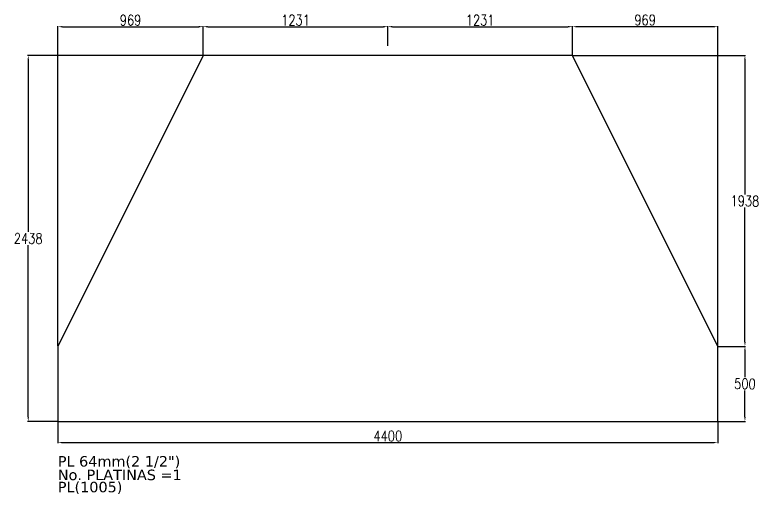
# Model space of a CAD drawing. Header units: millimetres. Extents: x 1541 to 289025, y -12015 to 47026.
# Drawn here: x 87852 to 92795, y 8963 to 12158 of the extents above; entities that cross this region are included whole.
import ezdxf

# ---------------------------------------------------------------- set-up
doc = ezdxf.new("R2010")
doc.units = ezdxf.units.MM
doc.header["$LTSCALE"] = 0.1
for name, color, linetype in [('COTAS', 8, 'Continuous'), ('PLATINA', 5, 'Continuous'), ('TEXTO GENERAL', 3, 'Continuous')]:
    doc.layers.add(name, color=color, linetype=linetype)
doc.styles.add('CNI_COTAS', font='romans.shx', dxfattribs={"width": 0.8})
doc.styles.add('TEXTO GENERAL', font='verdana.ttf', dxfattribs={"height": 0.9})
doc.dimstyles.new('1.3', dxfattribs={"dimscale": 0, "dimtxt": 50, "dimasz": 30, "dimexe": 4, "dimexo": 4, "dimgap": 9, "dimtad": 1, "dimdec": 0, "dimzin": 4, "dimdsep": 46, "dimtxsty": 'CNI_COTAS', "dimcen": 0, "dimclrd": 256, "dimclrt": 3, "dimadec": 0, "dimazin": 0, "dimtfac": 1, "dimtdec": 0, "dimtmove": 2, "dimatfit": 0, "dimfxl": 0.05, "dimtolj": 1, "dimtzin": 0, "dimarcsym": 0})

# ---------------------------------------------------------------- blocks, each defined once
blk = doc.blocks.new('*D1497')
at = {"layer": 'COTAS', "color": 0, "lineweight": -2, "transparency": 16777216}
for p, q in [((90338.9, 11952.3), (90338.9, 12083)), ((91569.9, 11890.3), (91569.9, 12083))]:
    blk.add_line(p, q, dxfattribs=at)
at = {"layer": 'COTAS', "lineweight": -2, "transparency": 16777216}
blk.add_line((90368.9, 12079), (91539.9, 12079), dxfattribs=at)
at = {"layer": 'COTAS', "transparency": 16777216}
for points in [[(90368.9, 12084), (90368.9, 12074), (90338.9, 12079)], [(91539.9, 12084), (91539.9, 12074), (91569.9, 12079)]]:
    blk.add_solid(points, dxfattribs=at)
at = {"layer": 'Defpoints', "color": 0, "transparency": 16777216}
for p in [(91569.9, 12079), (90338.9, 11948.3), (91569.9, 11886.3)]:
    blk.add_point(p, dxfattribs=at)
at = {"layer": 'COTAS', "color": 3, "transparency": 16777216, "insert": (90954.4, 12123), "char_height": 70, "attachment_point": 5, "style": 'CNI_COTAS'}
blk.add_mtext('\\A1;1231', dxfattribs=at)
blk = doc.blocks.new('*D1498')
at = {"layer": 'COTAS', "color": 0, "lineweight": -2, "transparency": 16777216}
for p, q in [((89107.9, 11890.3), (89107.9, 12083)), ((90338.9, 11952.3), (90338.9, 12083))]:
    blk.add_line(p, q, dxfattribs=at)
at = {"layer": 'COTAS', "lineweight": -2, "transparency": 16777216}
blk.add_line((89137.9, 12079), (90308.9, 12079), dxfattribs=at)
at = {"layer": 'COTAS', "transparency": 16777216}
for points in [[(89137.9, 12084), (89137.9, 12074), (89107.9, 12079)], [(90308.9, 12084), (90308.9, 12074), (90338.9, 12079)]]:
    blk.add_solid(points, dxfattribs=at)
at = {"layer": 'Defpoints', "color": 0, "transparency": 16777216}
for p in [(90338.9, 12079), (90338.9, 11948.3), (89107.9, 11886.3)]:
    blk.add_point(p, dxfattribs=at)
at = {"layer": 'COTAS', "color": 3, "transparency": 16777216, "insert": (89723.4, 12123), "char_height": 70, "attachment_point": 5, "style": 'CNI_COTAS'}
blk.add_mtext('\\A1;1231', dxfattribs=at)
blk = doc.blocks.new('*D1036')
at = {"layer": 'COTAS', "color": 0, "lineweight": -2, "transparency": 16777216}
for p, q in [((91573.9, 11886.3), (92723.9, 11886.3)), ((92542.9, 9948.3), (92723.9, 9948.3))]:
    blk.add_line(p, q, dxfattribs=at)
at = {"layer": 'COTAS', "lineweight": -2, "transparency": 16777216}
for p, q in [((92719.9, 11856.3), (92719.9, 10961.3)), ((92719.9, 9978.3), (92719.9, 10873.3))]:
    blk.add_line(p, q, dxfattribs=at)
at = {"layer": 'COTAS', "transparency": 16777216}
for points in [[(92714.9, 11856.3), (92724.9, 11856.3), (92719.9, 11886.3)], [(92714.9, 9978.3), (92724.9, 9978.3), (92719.9, 9948.3)]]:
    blk.add_solid(points, dxfattribs=at)
at = {"layer": 'Defpoints', "color": 0, "transparency": 16777216}
for p in [(91569.9, 11886.3), (92538.9, 9948.3), (92719.9, 9948.3)]:
    blk.add_point(p, dxfattribs=at)
at = {"layer": 'COTAS', "color": 3, "transparency": 16777216, "insert": (92719.9, 10917.3), "char_height": 70, "attachment_point": 5, "rotation": 359, "style": 'CNI_COTAS'}
blk.add_mtext('\\A1;1938', dxfattribs=at)
blk = doc.blocks.new('*D1037')
at = {"layer": 'COTAS', "color": 0, "lineweight": -2, "transparency": 16777216}
for p, q in [((89103.9, 11886.3), (87937.2, 11886.3)), ((88134.9, 9448.3), (87937.2, 9448.3))]:
    blk.add_line(p, q, dxfattribs=at)
at = {"layer": 'COTAS', "lineweight": -2, "transparency": 16777216}
for p, q in [((87941.2, 11856.3), (87941.2, 10711.3)), ((87941.2, 9478.3), (87941.2, 10623.3))]:
    blk.add_line(p, q, dxfattribs=at)
at = {"layer": 'COTAS', "transparency": 16777216}
for points in [[(87936.2, 11856.3), (87946.2, 11856.3), (87941.2, 11886.3)], [(87936.2, 9478.3), (87946.2, 9478.3), (87941.2, 9448.3)]]:
    blk.add_solid(points, dxfattribs=at)
at = {"layer": 'Defpoints', "color": 0, "transparency": 16777216}
for p in [(87941.2, 11886.3), (89107.9, 11886.3), (88138.9, 9448.3)]:
    blk.add_point(p, dxfattribs=at)
at = {"layer": 'COTAS', "color": 3, "transparency": 16777216, "insert": (87941.2, 10667.3), "char_height": 70, "attachment_point": 5, "rotation": 359, "style": 'CNI_COTAS'}
blk.add_mtext('\\A1;2438', dxfattribs=at)
blk = doc.blocks.new('*D1499')
at = {"layer": 'COTAS', "color": 0, "lineweight": -2, "transparency": 16777216}
for p, q in [((88138.9, 9444.3), (88138.9, 9302.7)), ((92538.9, 9444.3), (92538.9, 9302.7))]:
    blk.add_line(p, q, dxfattribs=at)
at = {"layer": 'COTAS', "lineweight": -2, "transparency": 16777216}
blk.add_line((88168.9, 9306.7), (92508.9, 9306.7), dxfattribs=at)
at = {"layer": 'COTAS', "transparency": 16777216}
for points in [[(88168.9, 9311.7), (88168.9, 9301.7), (88138.9, 9306.7)], [(92508.9, 9311.7), (92508.9, 9301.7), (92538.9, 9306.7)]]:
    blk.add_solid(points, dxfattribs=at)
at = {"layer": 'Defpoints', "color": 0, "transparency": 16777216}
for p in [(88138.9, 9448.3), (92538.9, 9448.3), (92538.9, 9306.7)]:
    blk.add_point(p, dxfattribs=at)
at = {"layer": 'COTAS', "color": 3, "transparency": 16777216, "insert": (90338.9, 9350.7), "char_height": 70, "attachment_point": 5, "style": 'CNI_COTAS'}
blk.add_mtext('\\A1;4400', dxfattribs=at)
blk = doc.blocks.new('*D1500')
at = {"layer": 'COTAS', "color": 0, "lineweight": -2, "transparency": 16777216}
for p, q in [((92542.9, 9948.3), (92723.9, 9948.3)), ((92542.9, 9448.3), (92723.9, 9448.3))]:
    blk.add_line(p, q, dxfattribs=at)
at = {"layer": 'COTAS', "lineweight": -2, "transparency": 16777216}
for p, q in [((92719.9, 9918.3), (92719.9, 9742.3)), ((92719.9, 9478.3), (92719.9, 9654.3))]:
    blk.add_line(p, q, dxfattribs=at)
at = {"layer": 'COTAS', "transparency": 16777216}
for points in [[(92714.9, 9918.3), (92724.9, 9918.3), (92719.9, 9948.3)], [(92714.9, 9478.3), (92724.9, 9478.3), (92719.9, 9448.3)]]:
    blk.add_solid(points, dxfattribs=at)
at = {"layer": 'Defpoints', "color": 0, "transparency": 16777216}
for p in [(92538.9, 9948.3), (92719.9, 9948.3), (92538.9, 9448.3)]:
    blk.add_point(p, dxfattribs=at)
at = {"layer": 'COTAS', "color": 3, "transparency": 16777216, "insert": (92719.9, 9698.3), "char_height": 70, "attachment_point": 5, "rotation": 359, "style": 'CNI_COTAS'}
blk.add_mtext('\\A1;500', dxfattribs=at)
blk = doc.blocks.new('*D1038')
at = {"layer": 'COTAS', "color": 0, "lineweight": -2, "transparency": 16777216}
for p, q in [((88138.9, 9952.3), (88138.9, 12082.9)), ((89107.9, 11890.3), (89107.9, 12082.9))]:
    blk.add_line(p, q, dxfattribs=at)
at = {"layer": 'COTAS', "lineweight": -2, "transparency": 16777216}
blk.add_line((88168.9, 12078.9), (89077.9, 12078.9), dxfattribs=at)
at = {"layer": 'COTAS', "transparency": 16777216}
for points in [[(88168.9, 12083.9), (88168.9, 12073.9), (88138.9, 12078.9)], [(89077.9, 12083.9), (89077.9, 12073.9), (89107.9, 12078.9)]]:
    blk.add_solid(points, dxfattribs=at)
at = {"layer": 'Defpoints', "color": 0, "transparency": 16777216}
for p in [(89107.9, 12078.9), (89107.9, 11886.3), (88138.9, 9948.3)]:
    blk.add_point(p, dxfattribs=at)
at = {"layer": 'COTAS', "color": 3, "transparency": 16777216, "insert": (88623.4, 12122.9), "char_height": 70, "attachment_point": 5, "style": 'CNI_COTAS'}
blk.add_mtext('\\A1;969', dxfattribs=at)
blk = doc.blocks.new('*D1039')
at = {"layer": 'COTAS', "color": 0, "lineweight": -2, "transparency": 16777216}
for p, q in [((91569.9, 11890.3), (91569.9, 12083.1)), ((92538.9, 9452.3), (92538.9, 12083.1))]:
    blk.add_line(p, q, dxfattribs=at)
at = {"layer": 'COTAS', "lineweight": -2, "transparency": 16777216}
blk.add_line((92508.9, 12079.1), (91599.9, 12079.1), dxfattribs=at)
at = {"layer": 'COTAS', "transparency": 16777216}
for points in [[(91599.9, 12084.1), (91599.9, 12074.1), (91569.9, 12079.1)], [(92508.9, 12084.1), (92508.9, 12074.1), (92538.9, 12079.1)]]:
    blk.add_solid(points, dxfattribs=at)
at = {"layer": 'Defpoints', "color": 0, "transparency": 16777216}
for p in [(91569.9, 12079.1), (91569.9, 11886.3), (92538.9, 9448.3)]:
    blk.add_point(p, dxfattribs=at)
at = {"layer": 'COTAS', "color": 3, "transparency": 16777216, "insert": (92054.4, 12123.1), "char_height": 70, "attachment_point": 5, "style": 'CNI_COTAS'}
blk.add_mtext('\\A1;969', dxfattribs=at)
blk = doc.blocks.new('A$C27d15630')
at = {"layer": 'PLATINA', "linetype": 'Continuous'}
blk.add_lwpolyline([(92538.9, 9448.3), (92538.9, 9948.3), (91569.9, 11886.3), (89107.9, 11886.3), (88138.9, 9948.3), (88138.9, 9448.3)], close=True, dxfattribs=at)
at = {"layer": 'TEXTO GENERAL', "color": 3, "style": 'TEXTO GENERAL'}
for s, p in [('PL 64mm(2 1/2")', (88138.4, 9147)), ('No. PLATINAS =1', (88138.4, 9056.5)), ('PL(1005)', (88138.4, 8975.7))]:
    blk.add_text(s, height=70, dxfattribs=at).set_placement(p)
at = {"layer": 'COTAS'}
for base, p1, p2, picture, middle in [((89107.9, 12078.9), (88138.9, 9948.3), (89107.9, 11886.3), '*D1038', (88623.4, 12122.9)), ((90338.9, 12079), (89107.9, 11886.3), (90338.9, 11948.3), '*D1498', (89723.4, 12123)), ((91569.9, 12079), (90338.9, 11948.3), (91569.9, 11886.3), '*D1497', (90954.4, 12123)), ((91569.9, 12079.1), (92538.9, 9448.3), (91569.9, 11886.3), '*D1039', (92054.4, 12123.1)), ((92538.9, 9306.7), (88138.9, 9448.3), (92538.9, 9448.3), '*D1499', (90338.9, 9350.7))]:
    dim = blk.add_linear_dim(base=base, p1=p1, p2=p2, dimstyle='1.3', override={"dimscale": 1, "dimtxt": 70}, dxfattribs=at)
    dim.commit()
    dim.dimension.update_dxf_attribs({"geometry": picture, "text_midpoint": middle})
for base, p1, p2, picture, middle in [((87941.2, 11886.3), (88138.9, 9448.3), (89107.9, 11886.3), '*D1037', (87941.2, 10667.3)), ((92719.9, 9948.3), (91569.9, 11886.3), (92538.9, 9948.3), '*D1036', (92719.9, 10917.3)), ((92719.9, 9948.3), (92538.9, 9448.3), (92538.9, 9948.3), '*D1500', (92719.9, 9698.3))]:
    dim = blk.add_linear_dim(base=base, p1=p1, p2=p2, angle=90, dimstyle='1.3', override={"dimscale": 1, "dimtxt": 70}, dxfattribs=at)
    dim.commit()
    dim.dimension.update_dxf_attribs({"geometry": picture, "text_midpoint": middle, "text_rotation": 359})

msp = doc.modelspace()

# ---------------------------------------------------------------- block references
at = {"layer": 'COTAS'}
msp.add_blockref('A$C27d15630', (0, 0), dxfattribs=at)

doc.saveas('drawing.dxf')
